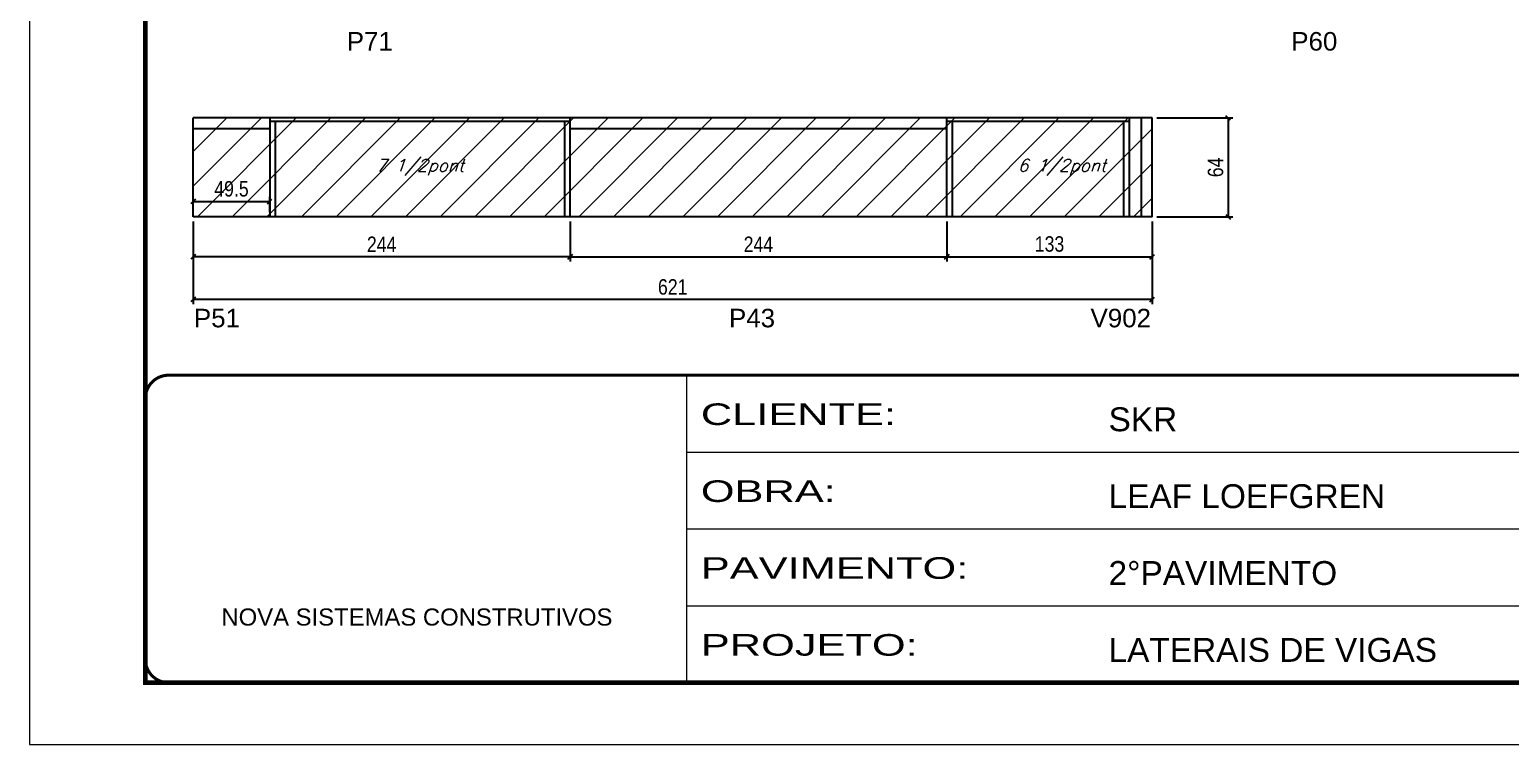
# Model space of a CAD drawing. Extents: x 3309 to 9563, y -2522 to 14608.
# Drawn here: x 3309 to 4268, y 3221 to 3684 of the extents above; entities that cross this region are included whole.
import ezdxf

# ---------------------------------------------------------------- set-up
doc = ezdxf.new("R2010")
doc.units = 0
doc.linetypes.add('CONTINUO', pattern=[0])
doc.linetypes.add('DASHED', pattern=[0.75, 0.5, -0.25])
for name, color, linetype in [('5', 5, 'Continuous'), ('COTA', 241, 'Continuous'), ('Painéis', 200, 'Continuous'), ('SARR_2.2x7', 40, 'Continuous'), ('SARR_3.5x7', 81, 'Continuous'), ('texto', 7, 'Continuous')]:
    doc.layers.add(name, color=color, linetype=linetype)
for name, color, linetype, lineweight in [('Folhas', 255, 'Continuous', 9), ('Hachura', 251, 'Continuous', 9), ('SARRAFO DE PRESSAO', 251, 'DASHED', 9)]:
    doc.layers.add(name, color=color, linetype=linetype, lineweight=lineweight)
doc.styles.add('ARIAL', font='arial.ttf')
doc.styles.add('COTA TECNICA', font='techl___.ttf', dxfattribs={"height": 10})
doc.styles.add('Romans', font='romans.shx')
doc.styles.get("Standard").update_dxf_attribs({"font": 'arial.ttf'})
doc.styles.add('Tecnologia', font='')
doc.styles.get('Tecnologia').set_extended_font_data('Forgotten Futurist')
doc.dimstyles.new('PAINEL', dxfattribs={"dimtxt": 10, "dimasz": 3, "dimexe": 3, "dimexo": 3, "dimgap": 3, "dimtad": 1, "dimdec": 1, "dimzin": 12, "dimdsep": 46, "dimtxsty": 'COTA TECNICA', "dimblk1": 'OBLIQUE', "dimblk2": 'OBLIQUE', "dimsah": 1, "dimcen": 0.9, "dimclrd": 4, "dimclre": 4, "dimclrt": 240, "dimadec": 1, "dimazin": 3, "dimtfac": 1, "dimtdec": 1, "dimtmove": 0, "dimatfit": 3, "dimfxl": 1, "dimtolj": 1, "dimtzin": 12, "dimarcsym": 0})

# ---------------------------------------------------------------- blocks, each defined once
blk = doc.blocks.new('9999999999')
at = {"color": 30, "linetype": 'CONTINUO'}
for p, q in [((98564.56, 34230.21), (98564.56, 34429.45)), ((98564.56, 34379.64), (99583.98, 34379.64)), ((98564.56, 34329.83), (99487.98, 34329.83)), ((98564.56, 34280.02), (99487.98, 34280.02))]:
    blk.add_line(p, q, dxfattribs=at)
at = {"color": 30, "linetype": 'CONTINUO', "const_width": 2}
blk.add_lwpolyline([(99583.98, 34230.21), (99583.98, 34414.45, 0.414214), (99568.98, 34429.45), (98228.98, 34429.45, 0.414214), (98213.98, 34414.45), (98213.98, 34245.21, 0.414214), (98228.98, 34230.21), (99583.98, 34230.21)], format="xyb", dxfattribs=at)
at = {"layer": 'Folhas'}
blk.add_lwpolyline([(98138.98, 34190.21), (99623.98, 34190.21), (99623.98, 35240.21), (98138.98, 35240.21)], close=True, dxfattribs=at)
at = {"layer": 'Folhas', "color": 30, "const_width": 3}
blk.add_lwpolyline([(98213.98, 34230.21), (99583.98, 34230.21), (99583.98, 35200.21), (98213.98, 35200.21)], close=True, dxfattribs=at)
at = {"color": 7, "linetype": 'Continuous', "ltscale": 5, "style": 'ARIAL'}
for s, height, p in [('SKR', 15.483, (98837.68, 34393.13)), ('LEAF LOEFGREN', 15.4829, (98837.68, 34343.32)), ('2°PAVIMENTO', 15.4829, (98837.68, 34293.51)), ('NOVA SISTEMAS CONSTRUTIVOS', 11.0592, (98263.19, 34267.21)), ('LATERAIS DE VIGAS', 15.4829, (98837.68, 34243.7))]:
    blk.add_text(s, height=height, dxfattribs=at).set_placement(p)
at = {"layer": 'Folhas', "color": 7, "style": 'Tecnologia', "width": 1.5}
for s, p in [('CLIENTE:', (98573.65, 34397.17)), ('OBRA:', (98573.65, 34347.31)), ('PAVIMENTO:', (98573.65, 34297.5)), ('PROJETO:', (98573.65, 34247.69))]:
    blk.add_text(s, height=14, dxfattribs=at).set_placement(p)
blk = doc.blocks.new('_Oblique')
at = {"color": 0, "linetype": 'ByBlock', "lineweight": -2}
blk.add_line((-0.5, -0.5), (0.5, 0.5), dxfattribs=at)
blk = doc.blocks.new('*D1345')
at = {"layer": 'COTA', "color": 4, "linetype": 'ByBlock', "lineweight": -2, "transparency": 16777216}
for p, q in [((3415.33, 3559.59), (3415.33, 3533.67)), ((3659.33, 3559.59), (3659.33, 3533.67)), ((3659.33, 3536.67), (3415.33, 3536.67))]:
    blk.add_line(p, q, dxfattribs=at)
at = {"layer": 'Defpoints', "color": 0, "linetype": 'ByBlock', "transparency": 16777216}
for p in [(3415.33, 3562.59), (3659.33, 3562.59), (3415.33, 3536.67)]:
    blk.add_point(p, dxfattribs=at)
at = {"layer": 'COTA', "color": 4, "linetype": 'ByBlock', "lineweight": -2, "transparency": 16777216, "xscale": 3, "yscale": 3, "zscale": 3, "rotation": 180}
blk.add_blockref('_Oblique', (3415.33, 3536.67), dxfattribs=at)
at = {"layer": 'COTA', "color": 4, "linetype": 'ByBlock', "lineweight": -2, "transparency": 16777216, "xscale": 3, "yscale": 3, "zscale": 3}
blk.add_blockref('_Oblique', (3659.33, 3536.67), dxfattribs=at)
at = {"layer": 'COTA', "color": 240, "linetype": 'ByBlock', "transparency": 16777216, "insert": (3537.33, 3544.75), "char_height": 10, "attachment_point": 5, "style": 'COTA TECNICA'}
blk.add_mtext('\\A1;244', dxfattribs=at)
blk = doc.blocks.new('*D1369')
at = {"layer": 'COTA', "color": 4, "linetype": 'ByBlock', "lineweight": -2, "transparency": 16777216}
for p, q in [((3415.33, 3559.59), (3415.33, 3505.96)), ((4036.33, 3559.59), (4036.33, 3505.96)), ((4036.33, 3508.96), (3415.33, 3508.96))]:
    blk.add_line(p, q, dxfattribs=at)
at = {"layer": 'Defpoints', "color": 0, "linetype": 'ByBlock', "transparency": 16777216}
for p in [(3415.33, 3562.59), (4036.33, 3562.59), (3415.33, 3508.96)]:
    blk.add_point(p, dxfattribs=at)
at = {"layer": 'COTA', "color": 4, "linetype": 'ByBlock', "lineweight": -2, "transparency": 16777216, "xscale": 3, "yscale": 3, "zscale": 3, "rotation": 180}
blk.add_blockref('_Oblique', (3415.33, 3508.96), dxfattribs=at)
at = {"layer": 'COTA', "color": 4, "linetype": 'ByBlock', "lineweight": -2, "transparency": 16777216, "xscale": 3, "yscale": 3, "zscale": 3}
blk.add_blockref('_Oblique', (4036.33, 3508.96), dxfattribs=at)
at = {"layer": 'COTA', "color": 240, "linetype": 'ByBlock', "transparency": 16777216, "insert": (3725.83, 3517.07), "char_height": 10, "attachment_point": 5, "style": 'COTA TECNICA'}
blk.add_mtext('\\A1;621', dxfattribs=at)
blk = doc.blocks.new('*D1346')
at = {"layer": 'COTA', "color": 4, "lineweight": -2, "transparency": 16777216}
for p, q in [((3659.33, 3559.59), (3659.33, 3533.67)), ((3903.33, 3559.59), (3903.33, 3533.67)), ((3659.33, 3536.67), (3903.33, 3536.67))]:
    blk.add_line(p, q, dxfattribs=at)
at = {"layer": 'Defpoints', "color": 0, "transparency": 16777216}
for p in [(3659.33, 3562.59, 0), (3903.33, 3562.59, 0), (3903.33, 3536.67)]:
    blk.add_point(p, dxfattribs=at)
at = {"layer": 'COTA', "color": 4, "lineweight": -2, "transparency": 16777216, "xscale": 3, "yscale": 3, "zscale": 3, "rotation": 180}
blk.add_blockref('_Oblique', (3659.33, 3536.67), dxfattribs=at)
at = {"layer": 'COTA', "color": 4, "lineweight": -2, "transparency": 16777216, "xscale": 3, "yscale": 3, "zscale": 3}
blk.add_blockref('_Oblique', (3903.33, 3536.67), dxfattribs=at)
at = {"layer": 'COTA', "color": 240, "transparency": 16777216, "insert": (3781.33, 3544.75), "char_height": 10, "attachment_point": 5, "style": 'COTA TECNICA'}
blk.add_mtext('\\A1;244', dxfattribs=at)
blk = doc.blocks.new('*D1370')
at = {"layer": 'COTA', "color": 4, "lineweight": -2, "transparency": 16777216}
for p, q in [((3903.33, 3559.59), (3903.33, 3533.67)), ((4036.33, 3559.59), (4036.33, 3533.67)), ((3903.33, 3536.67), (4036.33, 3536.67))]:
    blk.add_line(p, q, dxfattribs=at)
at = {"layer": 'Defpoints', "color": 0, "transparency": 16777216}
for p in [(3903.33, 3562.59, 0), (4036.33, 3562.59, 0), (4036.33, 3536.67)]:
    blk.add_point(p, dxfattribs=at)
at = {"layer": 'COTA', "color": 4, "lineweight": -2, "transparency": 16777216, "xscale": 3, "yscale": 3, "zscale": 3, "rotation": 180}
blk.add_blockref('_Oblique', (3903.33, 3536.67), dxfattribs=at)
at = {"layer": 'COTA', "color": 4, "lineweight": -2, "transparency": 16777216, "xscale": 3, "yscale": 3, "zscale": 3}
blk.add_blockref('_Oblique', (4036.33, 3536.67), dxfattribs=at)
at = {"layer": 'COTA', "color": 240, "transparency": 16777216, "insert": (3969.83, 3544.89), "char_height": 10, "attachment_point": 5, "style": 'COTA TECNICA'}
blk.add_mtext('\\A1;133', dxfattribs=at)
blk = doc.blocks.new('*D1371')
at = {"layer": 'COTA', "color": 4, "lineweight": -2, "transparency": 16777216}
for p, q in [((4039.33, 3626.59), (4088.49, 3626.59)), ((4085.49, 3626.59), (4085.49, 3562.59)), ((4039.33, 3562.59), (4088.49, 3562.59))]:
    blk.add_line(p, q, dxfattribs=at)
at = {"layer": 'Defpoints', "color": 0, "transparency": 16777216}
for p in [(4036.33, 3626.59), (4036.33, 3562.59), (4085.49, 3562.59)]:
    blk.add_point(p, dxfattribs=at)
at = {"layer": 'COTA', "color": 4, "lineweight": -2, "transparency": 16777216, "xscale": 3, "yscale": 3, "zscale": 3}
for p, rotation in [((4085.49, 3626.59), 90), ((4085.49, 3562.59), 270)]:
    blk.add_blockref('_Oblique', p, dxfattribs=dict(at, rotation=rotation))
at = {"layer": 'COTA', "color": 240, "transparency": 16777216, "insert": (4077.39, 3594.59), "char_height": 10, "attachment_point": 5, "rotation": 90, "style": 'COTA TECNICA'}
blk.add_mtext('\\A1;64', dxfattribs=at)
blk = doc.blocks.new('*D1376')
at = {"layer": 'COTA', "color": 4, "lineweight": -2, "transparency": 16777216}
for p, q in [((3415.33, 3565.59), (3415.33, 3575.49)), ((3415.33, 3572.49), (3464.83, 3572.49)), ((3464.83, 3565.59), (3464.83, 3575.49))]:
    blk.add_line(p, q, dxfattribs=at)
at = {"layer": 'Defpoints', "color": 0, "transparency": 16777216}
for p in [(3464.83, 3572.49), (3415.33, 3562.59), (3464.83, 3562.59)]:
    blk.add_point(p, dxfattribs=at)
at = {"layer": 'COTA', "color": 4, "lineweight": -2, "transparency": 16777216, "xscale": 3, "yscale": 3, "zscale": 3, "rotation": 180}
blk.add_blockref('_Oblique', (3415.33, 3572.49), dxfattribs=at)
at = {"layer": 'COTA', "color": 4, "lineweight": -2, "transparency": 16777216, "xscale": 3, "yscale": 3, "zscale": 3}
blk.add_blockref('_Oblique', (3464.83, 3572.49), dxfattribs=at)
at = {"layer": 'COTA', "color": 240, "transparency": 16777216, "insert": (3440.08, 3580.63), "char_height": 10, "attachment_point": 5, "style": 'COTA TECNICA'}
blk.add_mtext('\\A1;49.5', dxfattribs=at)

msp = doc.modelspace()

# ---------------------------------------------------------------- hatches: boundary and pattern name
at = {"layer": 'Hachura', "linetype": 'ByBlock'}
h = msp.add_hatch(dxfattribs=at)
h.set_pattern_fill('ANSI31', color=256, scale=5)
h.set_pattern_definition([(45, (-1585, -1148.575), (-11.22532, 11.22532), [])])
h.paths.add_polyline_path([(3761.6, 4180.23), (3761.6, 4130.23), (3855.6, 4130.23), (3855.6, 4180.23)])
h.paths.add_polyline_path([(3887.6, 4178.23), (3887.6, 4130.23), (4129.1, 4130.23), (4129.1, 4178.23)])
h.paths.add_polyline_path([(4163.1, 4178.23), (4163.1, 4130.23), (4261.6, 4130.23), (4261.6, 4178.23)])
h.paths.add_polyline_path([(4291.6, 4180.23), (4291.6, 4130.23), (4439.6, 4130.23), (4439.6, 4180.23)])
h.paths.add_polyline_path([(4007.6, 4006.15), (4007.6, 3956.15), (4128.56, 3956.15), (4128.56, 4006.15)])
h.paths.add_polyline_path([(3763.6, 4006.15), (3763.6, 3956.15), (4007.6, 3956.15), (4007.6, 4006.15)])
h.paths.add_polyline_path([(3415.33, 3820.16), (3415.33, 3756.16), (3659.33, 3756.16), (3659.33, 3820.16)])
h.paths.add_polyline_path([(3659.33, 3820.16), (3659.33, 3756.16), (3903.33, 3756.16), (3903.33, 3820.16)])
h.paths.add_polyline_path([(3903.33, 3820.16), (3903.33, 3756.16), (4147.33, 3756.16), (4147.33, 3820.16)])
h.paths.add_polyline_path([(4391.33, 3756.16), (4391.33, 3820.16), (4147.33, 3820.16), (4147.33, 3756.16)])
h.paths.add_polyline_path([(4391.33, 3820.16), (4391.33, 3756.16), (4635.33, 3756.16), (4635.33, 3820.16)])
h.paths.add_polyline_path([(4036.33, 3562.59), (4036.33, 3626.59), (3903.33, 3626.59), (3903.33, 3562.59)])
h.paths.add_polyline_path([(3659.33, 3626.59), (3659.33, 3562.59), (3903.33, 3562.59), (3903.33, 3626.59)])
h.paths.add_polyline_path([(3659.33, 3562.59), (3659.33, 3626.59), (3415.33, 3626.59), (3415.33, 3562.59)])

# ---------------------------------------------------------------- linework, layer by layer
at = {"layer": 'Painéis', "linetype": 'ByBlock'}
for p, q in [((4036.33, 3626.59), (3415.33, 3626.59)), ((3415.33, 3562.59), (3415.33, 3626.59)), ((3659.33, 3562.59), (3659.33, 3626.59)), ((3903.33, 3562.59), (3903.33, 3626.59)), ((4036.33, 3562.59), (4036.33, 3626.59)), ((4036.33, 3562.59), (3415.33, 3562.59))]:
    msp.add_line(p, q, dxfattribs=at)
at = {"layer": 'SARR_2.2x7', "linetype": 'Continuous'}
for p, q in [((4029.33, 3562.59), (4029.33, 3626.59)), ((3464.83, 3619.59), (3415.33, 3619.59)), ((3659.33, 3624.39), (3464.83, 3624.39)), ((3903.33, 3619.59), (3659.33, 3619.59)), ((4021.33, 3624.39), (3903.33, 3624.39))]:
    msp.add_line(p, q, dxfattribs=at)
at = {"layer": 'SARR_3.5x7'}
for p, q in [((3464.83, 3626.59), (3464.83, 3562.59)), ((4021.33, 3626.59), (4021.33, 3562.59)), ((3468.33, 3624.39), (3468.33, 3562.59)), ((3655.83, 3624.39), (3655.83, 3562.59)), ((3906.83, 3624.39), (3906.83, 3562.59)), ((4017.83, 3624.39), (4017.83, 3562.59))]:
    msp.add_line(p, q, dxfattribs=at)

# ---------------------------------------------------------------- block references
at = {"layer": 'SARRAFO DE PRESSAO', "color": 6, "linetype": 'ByBlock'}
msp.add_blockref('9999999999', (-94829.61, -30969.52), dxfattribs=at)

# ---------------------------------------------------------------- texts
at = {"layer": '5', "linetype": 'Continuous'}
for s, p in [('P71', (3514.76, 3670.27)), ('P60', (4126.41, 3670.27)), ('P51', (3415.78, 3490.95)), ('P43', (3762.28, 3490.95)), ('V902', (3996.41, 3490.95))]:
    msp.add_text(s, height=12, rotation=0.00004, dxfattribs=at).set_placement(p)
at = {"layer": 'texto', "color": 2, "char_height": 8, "attachment_point": 5, "style": 'Romans'}
for s, insert in [('{\\Q19;\\C256;7 1/2pont}', (3562.08, 3594.59)), ('{\\Q19;\\C256;6 1/2pont}', (3977.83, 3594.59))]:
    msp.add_mtext(s, dxfattribs=dict(at, insert=insert))

# ---------------------------------------------------------------- dimensions: what is measured, and where the dimension line sits
at = {"layer": 'COTA'}
dim = msp.add_linear_dim(base=(4085.49, 3562.59), p1=(4036.33, 3626.59), p2=(4036.33, 3562.59), angle=90, dimstyle='PAINEL', dxfattribs=at)
dim.commit()
dim.dimension.update_dxf_attribs({"geometry": '*D1371', "text_midpoint": (4077.39, 3594.59)})
for base, p1, p2, picture, middle in [((3464.83, 3572.49), (3415.33, 3562.59), (3464.83, 3562.59), '*D1376', (3440.08, 3580.63)), ((3903.33, 3536.67, 0), (3659.33, 3562.59), (3903.33, 3562.59), '*D1346', (3781.33, 3544.75, 0)), ((4036.33, 3536.67, 0), (3903.33, 3562.59), (4036.33, 3562.59), '*D1370', (3969.83, 3544.89, 0))]:
    dim = msp.add_linear_dim(base=base, p1=p1, p2=p2, dimstyle='PAINEL', dxfattribs=at)
    dim.commit()
    dim.dimension.update_dxf_attribs({"geometry": picture, "text_midpoint": middle})
at = {"layer": 'COTA', "linetype": 'ByBlock'}
dim = msp.add_linear_dim(base=(3415.33, 3536.67), p1=(3659.33, 3562.59), p2=(3415.33, 3562.59), angle=180, dimstyle='PAINEL', override={"dimtmove": 1}, dxfattribs=at)
dim.commit()
dim.dimension.update_dxf_attribs({"geometry": '*D1345', "text_midpoint": (3537.33, 3544.75)})
dim = msp.add_linear_dim(base=(3415.33, 3508.96), p1=(4036.33, 3562.59), p2=(3415.33, 3562.59), angle=180, dimstyle='PAINEL', dxfattribs=at)
dim.commit()
dim.dimension.update_dxf_attribs({"geometry": '*D1369', "text_midpoint": (3725.83, 3517.07)})

doc.saveas('drawing.dxf')
